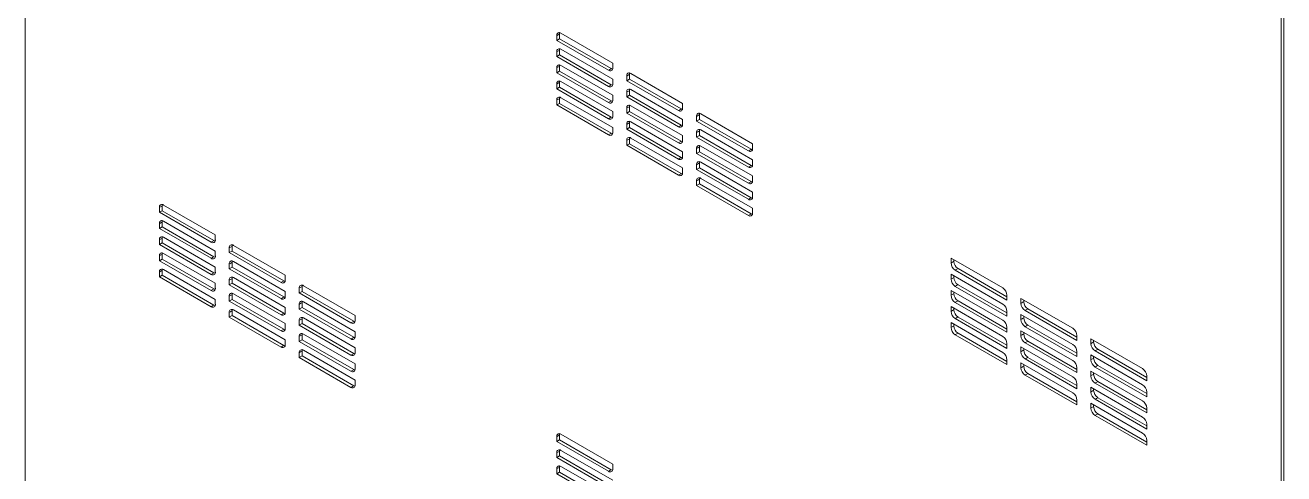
# Model space of a CAD drawing. Header units: millimetres. Extents: x 3075 to 6077, y 2718 to 5018.
# Drawn here: x 5441 to 6077, y 4395 to 4622 of the extents above; entities that cross this region are included whole.
import ezdxf

# ---------------------------------------------------------------- set-up
doc = ezdxf.new("R2010")
doc.units = ezdxf.units.MM

msp = doc.modelspace()

# ---------------------------------------------------------------- linework, layer by layer
at = {"color": 7, "linetype": 'Continuous', "lineweight": 15}
for p, q in [((5441, 4059.17), (5441, 5016.98)), ((6075.98, 4650.41), (6075.98, 3692.61)), ((6077.4, 4651.23), (6077.4, 3693.42)), ((5709.78, 4616.44), (5709.78, 4613.99)), ((5711.2, 4614.81), (5709.78, 4613.99)), ((5709.78, 4613.99), (5735.95, 4598.89)), ((5711.2, 4617.26), (5711.2, 4614.81)), ((5711.2, 4614.81), (5737.36, 4599.71)), ((5738.07, 4602.56), (5711.91, 4617.67)), ((5709.78, 4608.28), (5709.78, 4605.83)), ((5711.2, 4609.09), (5711.2, 4606.64)), ((5738.07, 4594.4), (5711.91, 4609.5)), ((5711.2, 4606.64), (5709.78, 4605.83)), ((5709.78, 4605.83), (5735.95, 4590.72)), ((5711.2, 4606.64), (5737.36, 4591.54)), ((5738.07, 4586.23), (5711.91, 4601.34)), ((5738.07, 4600.12), (5738.07, 4602.56)), ((5709.78, 4600.11), (5709.78, 4597.66)), ((5711.2, 4598.48), (5709.78, 4597.66)), ((5709.78, 4597.66), (5735.95, 4582.56)), ((5711.2, 4600.93), (5711.2, 4598.48)), ((5711.2, 4598.48), (5737.36, 4583.38)), ((5745.14, 4596.03), (5745.14, 4593.58)), ((5746.55, 4596.85), (5746.55, 4594.4)), ((5773.42, 4582.15), (5747.26, 4597.26)), ((5709.78, 4591.95), (5709.78, 4589.5)), ((5711.2, 4590.31), (5709.78, 4589.5)), ((5709.78, 4589.5), (5735.95, 4574.39)), ((5711.2, 4592.76), (5711.2, 4590.31)), ((5711.2, 4590.31), (5737.36, 4575.21)), ((5738.07, 4578.07), (5711.91, 4593.17)), ((5738.07, 4591.95), (5738.07, 4594.4)), ((5746.55, 4594.4), (5745.14, 4593.58)), ((5745.14, 4593.58), (5771.3, 4578.48)), ((5746.55, 4594.4), (5772.72, 4579.3)), ((5746.55, 4588.68), (5746.55, 4586.23)), ((5773.42, 4573.99), (5747.26, 4589.09)), ((5709.78, 4583.78), (5709.78, 4581.33)), ((5711.2, 4582.15), (5709.78, 4581.33)), ((5711.2, 4584.6), (5711.2, 4582.15)), ((5711.2, 4582.15), (5737.36, 4567.04)), ((5738.07, 4569.9), (5711.91, 4585.01)), ((5738.07, 4583.78), (5738.07, 4586.23)), ((5745.14, 4587.87), (5745.14, 4585.42)), ((5746.55, 4586.23), (5745.14, 4585.42)), ((5745.14, 4585.42), (5771.3, 4570.31)), ((5746.55, 4586.23), (5772.72, 4571.13)), ((5773.42, 4579.7), (5773.42, 4582.15)), ((5709.78, 4581.33), (5735.95, 4566.23)), ((5738.07, 4575.62), (5738.07, 4578.07)), ((5745.14, 4579.7), (5745.14, 4577.25)), ((5746.55, 4578.07), (5745.14, 4577.25)), ((5745.14, 4577.25), (5771.3, 4562.15)), ((5746.55, 4580.52), (5746.55, 4578.07)), ((5746.55, 4578.07), (5772.72, 4562.97)), ((5773.42, 4565.82), (5747.26, 4580.93)), ((5781.91, 4576.44), (5781.91, 4573.99)), ((5808.78, 4561.74), (5782.62, 4576.85)), ((5738.07, 4567.45), (5738.07, 4569.9)), ((5745.14, 4571.54), (5745.14, 4569.09)), ((5746.55, 4569.9), (5745.14, 4569.09)), ((5746.55, 4572.35), (5746.55, 4569.9)), ((5746.55, 4569.9), (5772.72, 4554.8)), ((5773.42, 4557.66), (5747.26, 4572.76)), ((5773.42, 4571.54), (5773.42, 4573.99)), ((5780.49, 4575.62), (5780.49, 4573.17)), ((5781.91, 4573.99), (5780.49, 4573.17)), ((5780.49, 4573.17), (5806.66, 4558.07)), ((5781.91, 4573.99), (5808.07, 4558.89)), ((5745.14, 4569.09), (5771.3, 4553.98)), ((5745.14, 4563.37), (5745.14, 4560.92)), ((5746.55, 4564.19), (5746.55, 4561.74)), ((5773.42, 4549.49), (5747.26, 4564.6)), ((5773.42, 4563.37), (5773.42, 4565.82)), ((5780.49, 4567.46), (5780.49, 4565.01)), ((5781.91, 4565.82), (5780.49, 4565.01)), ((5780.49, 4565.01), (5806.66, 4549.9)), ((5781.91, 4568.27), (5781.91, 4565.82)), ((5781.91, 4565.82), (5808.07, 4550.72)), ((5808.78, 4553.58), (5782.62, 4568.68)), ((5746.55, 4561.74), (5745.14, 4560.92)), ((5745.14, 4560.92), (5771.3, 4545.82)), ((5746.55, 4561.74), (5772.72, 4546.63)), ((5773.42, 4555.21), (5773.42, 4557.66)), ((5780.49, 4559.29), (5780.49, 4556.84)), ((5781.91, 4557.66), (5780.49, 4556.84)), ((5780.49, 4556.84), (5806.66, 4541.74)), ((5781.91, 4560.11), (5781.91, 4557.66)), ((5781.91, 4557.66), (5808.07, 4542.56)), ((5808.78, 4545.41), (5782.62, 4560.52)), ((5808.78, 4559.29), (5808.78, 4561.74)), ((5780.49, 4551.13), (5780.49, 4548.68)), ((5781.91, 4551.94), (5781.91, 4549.49)), ((5808.78, 4537.25), (5782.62, 4552.35)), ((5808.78, 4551.13), (5808.78, 4553.58)), ((5773.42, 4547.04), (5773.42, 4549.49)), ((5781.91, 4549.49), (5780.49, 4548.68)), ((5780.49, 4548.68), (5806.66, 4533.57)), ((5781.91, 4549.49), (5808.07, 4534.39)), ((5808.78, 4529.08), (5782.62, 4544.19)), ((5808.78, 4542.96), (5808.78, 4545.41)), ((5780.49, 4542.96), (5780.49, 4540.51)), ((5781.91, 4541.33), (5780.49, 4540.51)), ((5780.49, 4540.51), (5806.66, 4525.41)), ((5781.91, 4543.78), (5781.91, 4541.33)), ((5781.91, 4541.33), (5808.07, 4526.22)), ((5808.78, 4534.8), (5808.78, 4537.25)), ((5508.87, 4529.45), (5508.87, 4527)), ((5510.28, 4527.82), (5508.87, 4527)), ((5508.87, 4527), (5535.03, 4511.9)), ((5510.28, 4530.27), (5510.28, 4527.82)), ((5510.28, 4527.82), (5536.45, 4512.72)), ((5537.15, 4515.58), (5510.99, 4530.68)), ((5808.78, 4526.63), (5808.78, 4529.08)), ((5508.87, 4521.29), (5508.87, 4518.84)), ((5510.28, 4519.66), (5508.87, 4518.84)), ((5508.87, 4518.84), (5535.03, 4503.74)), ((5510.28, 4522.1), (5510.28, 4519.66)), ((5510.28, 4519.66), (5536.45, 4504.55)), ((5537.15, 4507.41), (5510.99, 4522.51)), ((5508.87, 4513.12), (5508.87, 4510.67)), ((5510.28, 4513.94), (5510.28, 4511.49)), ((5537.15, 4499.24), (5510.99, 4514.35)), ((5537.15, 4513.13), (5537.15, 4515.58)), ((5510.28, 4511.49), (5508.87, 4510.67)), ((5508.87, 4510.67), (5535.03, 4495.57)), ((5510.28, 4511.49), (5536.45, 4496.39)), ((5510.28, 4505.77), (5510.28, 4503.32)), ((5537.15, 4491.08), (5510.99, 4506.18)), ((5537.15, 4504.96), (5537.15, 4507.41)), ((5544.22, 4509.04), (5544.22, 4506.59)), ((5545.64, 4507.41), (5544.22, 4506.59)), ((5544.22, 4506.59), (5570.39, 4491.49)), ((5545.64, 4509.86), (5545.64, 4507.41)), ((5545.64, 4507.41), (5571.8, 4492.31)), ((5572.51, 4495.16), (5546.34, 4510.27)), ((5508.87, 4504.96), (5508.87, 4502.51)), ((5510.28, 4503.32), (5508.87, 4502.51)), ((5508.87, 4502.51), (5535.03, 4487.4)), ((5510.28, 4503.32), (5536.45, 4488.22)), ((5544.22, 4500.88), (5544.22, 4498.43)), ((5545.64, 4501.69), (5545.64, 4499.24)), ((5572.51, 4487), (5546.34, 4502.1)), ((5909.12, 4503.82), (5909.12, 4501.37)), ((5935.29, 4488.71), (5909.12, 4503.82)), ((5910.54, 4503), (5910.54, 4502.18)), ((5508.87, 4496.79), (5508.87, 4494.34)), ((5510.28, 4495.16), (5508.87, 4494.34)), ((5508.87, 4494.34), (5535.03, 4479.24)), ((5510.28, 4497.61), (5510.28, 4495.16)), ((5510.28, 4495.16), (5536.45, 4480.06)), ((5537.15, 4482.91), (5510.99, 4498.02)), ((5537.15, 4496.79), (5537.15, 4499.24)), ((5545.64, 4499.24), (5544.22, 4498.43)), ((5544.22, 4498.43), (5570.39, 4483.32)), ((5545.64, 4499.24), (5571.8, 4484.14)), ((5545.64, 4493.53), (5545.64, 4491.08)), ((5572.51, 4478.83), (5546.34, 4493.94)), ((5572.51, 4492.72), (5572.51, 4495.16)), ((5909.12, 4495.65), (5909.12, 4493.2)), ((5935.29, 4480.55), (5909.12, 4495.65)), ((5910.54, 4494.83), (5910.54, 4494.02)), ((5911.25, 4497.69), (5937.41, 4482.59)), ((5912.66, 4498.51), (5937.41, 4484.22)), ((5537.15, 4488.63), (5537.15, 4491.08)), ((5544.22, 4492.71), (5544.22, 4490.26)), ((5545.64, 4491.08), (5544.22, 4490.26)), ((5544.22, 4490.26), (5570.39, 4475.16)), ((5545.64, 4491.08), (5571.8, 4475.98)), ((5572.51, 4484.55), (5572.51, 4487)), ((5579.58, 4488.63), (5579.58, 4486.18)), ((5580.99, 4487), (5579.58, 4486.18)), ((5580.99, 4489.45), (5580.99, 4487)), ((5580.99, 4487), (5607.16, 4471.9)), ((5607.86, 4474.75), (5581.7, 4489.86)), ((5909.12, 4487.49), (5909.12, 4485.04)), ((5935.29, 4472.38), (5909.12, 4487.49)), ((5910.54, 4486.67), (5910.54, 4485.85)), ((5911.25, 4489.53), (5937.41, 4474.42)), ((5912.66, 4490.34), (5937.41, 4476.06)), ((5537.15, 4480.46), (5537.15, 4482.91)), ((5544.22, 4484.55), (5544.22, 4482.1)), ((5545.64, 4482.91), (5544.22, 4482.1)), ((5544.22, 4482.1), (5570.39, 4466.99)), ((5545.64, 4485.36), (5545.64, 4482.91)), ((5545.64, 4482.91), (5571.8, 4467.81)), ((5572.51, 4470.67), (5546.34, 4485.77)), ((5579.58, 4486.18), (5605.74, 4471.08)), ((5579.58, 4480.47), (5579.58, 4478.02)), ((5580.99, 4481.28), (5580.99, 4478.83)), ((5607.86, 4466.59), (5581.7, 4481.69)), ((5911.25, 4481.36), (5937.41, 4466.26)), ((5912.66, 4482.18), (5937.41, 4467.89)), ((5937.41, 4482.59), (5937.41, 4485.04)), ((5944.48, 4483.41), (5944.48, 4480.96)), ((5970.64, 4468.3), (5944.48, 4483.41)), ((5945.89, 4482.59), (5945.89, 4481.77)), ((5544.22, 4476.38), (5544.22, 4473.93)), ((5545.64, 4474.75), (5544.22, 4473.93)), ((5544.22, 4473.93), (5570.39, 4458.83)), ((5545.64, 4477.2), (5545.64, 4474.75)), ((5545.64, 4474.75), (5571.8, 4459.65)), ((5572.51, 4462.5), (5546.34, 4477.61)), ((5572.51, 4476.38), (5572.51, 4478.83)), ((5580.99, 4478.83), (5579.58, 4478.02)), ((5579.58, 4478.02), (5605.74, 4462.91)), ((5580.99, 4478.83), (5607.16, 4463.73)), ((5607.86, 4472.31), (5607.86, 4474.75)), ((5909.12, 4479.32), (5909.12, 4476.87)), ((5935.29, 4464.22), (5909.12, 4479.32)), ((5910.54, 4478.5), (5910.54, 4477.69)), ((5912.66, 4474.01), (5937.41, 4459.73)), ((5937.41, 4474.42), (5937.41, 4476.87)), ((5944.48, 4475.24), (5944.48, 4472.79)), ((5970.64, 4460.14), (5944.48, 4475.24)), ((5945.89, 4474.42), (5945.89, 4473.61)), ((5946.6, 4477.28), (5972.76, 4462.18)), ((5948.01, 4478.1), (5972.76, 4463.81)), ((5572.51, 4468.22), (5572.51, 4470.67)), ((5579.58, 4472.3), (5579.58, 4469.85)), ((5580.99, 4470.67), (5579.58, 4469.85)), ((5579.58, 4469.85), (5605.74, 4454.75)), ((5580.99, 4473.12), (5580.99, 4470.67)), ((5580.99, 4470.67), (5607.16, 4455.57)), ((5607.86, 4458.42), (5581.7, 4473.53)), ((5909.12, 4471.15), (5909.12, 4468.7)), ((5935.29, 4456.05), (5909.12, 4471.15)), ((5910.54, 4470.34), (5910.54, 4469.52)), ((5911.25, 4473.2), (5937.41, 4458.09)), ((5937.41, 4466.26), (5937.41, 4468.71)), ((5946.6, 4469.12), (5972.76, 4454.01)), ((5948.01, 4469.93), (5972.76, 4455.65)), ((5572.51, 4460.05), (5572.51, 4462.5)), ((5579.58, 4464.14), (5579.58, 4461.69)), ((5580.99, 4462.5), (5579.58, 4461.69)), ((5579.58, 4461.69), (5605.74, 4446.58)), ((5580.99, 4464.95), (5580.99, 4462.5)), ((5580.99, 4462.5), (5607.16, 4447.4)), ((5607.86, 4450.26), (5581.7, 4465.36)), ((5607.86, 4464.14), (5607.86, 4466.59)), ((5911.25, 4465.03), (5937.41, 4449.93)), ((5912.66, 4465.85), (5937.41, 4451.56)), ((5944.48, 4467.08), (5944.48, 4464.63)), ((5970.64, 4451.97), (5944.48, 4467.08)), ((5945.89, 4466.26), (5945.89, 4465.44)), ((5948.01, 4461.77), (5972.76, 4447.48)), ((5972.76, 4462.18), (5972.76, 4464.63)), ((5979.83, 4463), (5979.83, 4460.55)), ((6006, 4447.89), (5979.83, 4463)), ((5981.25, 4462.18), (5981.25, 4461.36)), ((5579.58, 4455.97), (5579.58, 4453.52)), ((5580.99, 4456.79), (5580.99, 4454.34)), ((5607.86, 4442.09), (5581.7, 4457.2)), ((5607.86, 4455.97), (5607.86, 4458.42)), ((5937.41, 4458.09), (5937.41, 4460.54)), ((5944.48, 4458.91), (5944.48, 4456.46)), ((5970.64, 4443.81), (5944.48, 4458.91)), ((5945.89, 4458.09), (5945.89, 4457.28)), ((5946.6, 4460.95), (5972.76, 4445.85)), ((5972.76, 4454.01), (5972.76, 4456.46)), ((5979.83, 4454.83), (5979.83, 4452.38)), ((6006, 4439.73), (5979.83, 4454.83)), ((5981.96, 4456.87), (6008.12, 4441.77)), ((5983.37, 4457.69), (6008.12, 4443.4)), ((5580.99, 4454.34), (5579.58, 4453.52)), ((5579.58, 4453.52), (5605.74, 4438.42)), ((5580.99, 4454.34), (5607.16, 4439.23)), ((5607.86, 4447.81), (5607.86, 4450.26)), ((5937.41, 4449.93), (5937.41, 4452.38)), ((5944.48, 4450.74), (5944.48, 4448.29)), ((5970.64, 4435.64), (5944.48, 4450.74)), ((5945.89, 4449.93), (5945.89, 4449.11)), ((5946.6, 4452.79), (5972.76, 4437.68)), ((5948.01, 4453.6), (5972.76, 4439.32)), ((5981.25, 4454.01), (5981.25, 4453.2)), ((5981.96, 4448.71), (6008.12, 4433.6)), ((5983.37, 4449.52), (6008.12, 4435.24)), ((5607.86, 4439.64), (5607.86, 4442.09)), ((5946.6, 4444.62), (5972.76, 4429.52)), ((5948.01, 4445.44), (5972.76, 4431.15)), ((5972.76, 4445.85), (5972.76, 4448.3)), ((5979.83, 4446.66), (5979.83, 4444.22)), ((6006, 4431.56), (5979.83, 4446.66)), ((5981.25, 4445.85), (5981.25, 4445.03)), ((6008.12, 4441.77), (6008.12, 4444.22)), ((5972.76, 4437.68), (5972.76, 4440.13)), ((5979.83, 4438.5), (5979.83, 4436.05)), ((6006, 4423.4), (5979.83, 4438.5)), ((5981.25, 4437.68), (5981.25, 4436.87)), ((5981.96, 4440.54), (6008.12, 4425.44)), ((5983.37, 4441.36), (6008.12, 4427.07)), ((6008.12, 4433.6), (6008.12, 4436.05)), ((5972.76, 4429.52), (5972.76, 4431.97)), ((5979.83, 4430.33), (5979.83, 4427.88)), ((6006, 4415.23), (5979.83, 4430.33)), ((5981.25, 4429.52), (5981.25, 4428.7)), ((5981.96, 4432.38), (6008.12, 4417.27)), ((5983.37, 4433.19), (6008.12, 4418.9)), ((5981.96, 4424.21), (6008.12, 4409.11)), ((5983.37, 4425.03), (6008.12, 4410.74)), ((6008.12, 4425.44), (6008.12, 4427.89)), ((6008.12, 4417.27), (6008.12, 4419.72)), ((5709.78, 4413.47), (5709.78, 4411.02)), ((5711.2, 4411.83), (5709.78, 4411.02)), ((5709.78, 4411.02), (5735.95, 4395.91)), ((5711.2, 4414.28), (5711.2, 4411.83)), ((5711.2, 4411.83), (5737.36, 4396.73)), ((5738.07, 4399.59), (5711.91, 4414.69)), ((6008.12, 4409.11), (6008.12, 4411.56)), ((5709.78, 4405.3), (5709.78, 4402.85)), ((5711.2, 4406.12), (5711.2, 4403.67)), ((5738.07, 4391.42), (5711.91, 4406.53)), ((5711.2, 4403.67), (5709.78, 4402.85)), ((5709.78, 4402.85), (5735.95, 4387.75)), ((5711.2, 4403.67), (5737.36, 4388.57)), ((5711.2, 4397.95), (5711.2, 4395.5)), ((5738.07, 4383.26), (5711.91, 4398.36)), ((5738.07, 4397.14), (5738.07, 4399.59)), ((5709.78, 4397.14), (5709.78, 4394.69)), ((5711.2, 4395.5), (5709.78, 4394.69)), ((5709.78, 4394.69), (5735.95, 4379.58)), ((5711.2, 4395.5), (5737.36, 4380.4))]:
    msp.add_line(p, q, dxfattribs=at)
at = {"color": 8, "linetype": 'Continuous', "lineweight": 15}
for p, q in [((5710.99, 4617.14), (5709.99, 4616.56)), ((5710.99, 4608.97), (5709.99, 4608.4)), ((5710.99, 4600.81), (5709.99, 4600.23)), ((5736.16, 4599.01), (5737.15, 4599.59)), ((5746.34, 4596.73), (5745.35, 4596.15)), ((5710.99, 4592.64), (5709.99, 4592.07)), ((5736.16, 4590.85), (5737.15, 4591.42)), ((5746.34, 4588.56), (5745.35, 4587.99)), ((5710.99, 4584.48), (5709.99, 4583.9)), ((5736.16, 4582.68), (5737.15, 4583.25)), ((5746.34, 4580.4), (5745.35, 4579.82)), ((5771.51, 4578.6), (5772.51, 4579.18)), ((5781.7, 4576.32), (5780.7, 4575.74)), ((5736.16, 4574.51), (5737.15, 4575.09)), ((5746.34, 4572.23), (5745.35, 4571.66)), ((5771.51, 4570.44), (5772.51, 4571.01)), ((5736.16, 4566.35), (5737.15, 4566.92)), ((5746.34, 4564.07), (5745.35, 4563.49)), ((5781.7, 4568.15), (5780.7, 4567.58)), ((5771.51, 4562.27), (5772.51, 4562.84)), ((5781.7, 4559.99), (5780.7, 4559.41)), ((5806.87, 4558.19), (5807.86, 4558.77)), ((5771.51, 4554.1), (5772.51, 4554.68)), ((5781.7, 4551.82), (5780.7, 4551.25)), ((5806.87, 4550.03), (5807.86, 4550.6)), ((5771.51, 4545.94), (5772.51, 4546.51)), ((5781.7, 4543.66), (5780.7, 4543.08)), ((5806.87, 4541.86), (5807.86, 4542.43)), ((5806.87, 4533.69), (5807.86, 4534.27)), ((5510.07, 4530.15), (5509.08, 4529.57)), ((5806.87, 4525.53), (5807.86, 4526.1)), ((5510.07, 4521.98), (5509.08, 4521.41)), ((5510.07, 4513.82), (5509.08, 4513.24)), ((5535.24, 4512.02), (5536.24, 4512.6)), ((5545.43, 4509.74), (5544.43, 4509.16)), ((5510.07, 4505.65), (5509.08, 4505.08)), ((5535.24, 4503.86), (5536.24, 4504.43)), ((5545.43, 4501.57), (5544.43, 4501)), ((5910.33, 4502.06), (5909.33, 4501.49)), ((5510.07, 4497.49), (5509.08, 4496.91)), ((5535.24, 4495.69), (5536.24, 4496.27)), ((5545.43, 4493.41), (5544.43, 4492.83)), ((5910.33, 4493.9), (5909.33, 4493.32)), ((5912.45, 4498.39), (5911.45, 4497.81)), ((5535.24, 4487.53), (5536.24, 4488.1)), ((5570.6, 4491.61), (5571.59, 4492.19)), ((5580.78, 4489.33), (5579.79, 4488.75)), ((5912.45, 4490.22), (5911.45, 4489.65)), ((5545.43, 4485.24), (5544.43, 4484.67)), ((5570.6, 4483.45), (5571.59, 4484.02)), ((5580.78, 4481.16), (5579.79, 4480.59)), ((5910.33, 4485.73), (5909.33, 4485.16)), ((5912.45, 4482.06), (5911.45, 4481.48)), ((5945.68, 4481.65), (5944.69, 4481.08)), ((5535.24, 4479.36), (5536.24, 4479.93)), ((5545.43, 4477.08), (5544.43, 4476.5)), ((5570.6, 4475.28), (5571.59, 4475.86)), ((5910.33, 4477.57), (5909.33, 4476.99)), ((5912.45, 4473.89), (5911.45, 4473.32)), ((5947.81, 4477.98), (5946.81, 4477.4)), ((5570.6, 4467.11), (5571.59, 4467.69)), ((5580.78, 4473), (5579.79, 4472.42)), ((5605.95, 4471.2), (5606.95, 4471.78)), ((5910.33, 4469.4), (5909.33, 4468.83)), ((5945.68, 4473.49), (5944.69, 4472.91)), ((5947.81, 4469.81), (5946.81, 4469.24)), ((5580.78, 4464.83), (5579.79, 4464.26)), ((5605.95, 4463.04), (5606.95, 4463.61)), ((5912.45, 4465.73), (5911.45, 4465.15)), ((5945.68, 4465.32), (5944.69, 4464.75)), ((5947.81, 4461.65), (5946.81, 4461.07)), ((5981.04, 4461.24), (5980.04, 4460.67)), ((5570.6, 4458.95), (5571.59, 4459.52)), ((5580.78, 4456.67), (5579.79, 4456.09)), ((5605.95, 4454.87), (5606.95, 4455.44)), ((5945.68, 4457.16), (5944.69, 4456.58)), ((5983.16, 4457.57), (5982.17, 4456.99)), ((5945.68, 4448.99), (5944.69, 4448.42)), ((5947.81, 4453.48), (5946.81, 4452.91)), ((5981.04, 4453.08), (5980.04, 4452.5)), ((5983.16, 4449.4), (5982.17, 4448.83)), ((5605.95, 4446.7), (5606.95, 4447.28)), ((5947.81, 4445.32), (5946.81, 4444.74)), ((5981.04, 4444.91), (5980.04, 4444.34)), ((5605.95, 4438.54), (5606.95, 4439.11)), ((5981.04, 4436.75), (5980.04, 4436.17)), ((5983.16, 4441.24), (5982.17, 4440.66)), ((5983.16, 4433.07), (5982.17, 4432.5)), ((5981.04, 4428.58), (5980.04, 4428.01)), ((5983.16, 4424.91), (5982.17, 4424.33)), ((5710.99, 4414.16), (5709.99, 4413.59)), ((5710.99, 4406), (5709.99, 4405.42)), ((5710.99, 4397.83), (5709.99, 4397.26)), ((5736.16, 4396.04), (5737.15, 4396.61))]:
    msp.add_line(p, q, dxfattribs=at)
at = {"color": 7, "linetype": 'Continuous', "lineweight": 15, "flags": 128}
for points in [[(5711.29, 4617.92), (5711.24, 4617.71), (5711.2, 4617.26)], [(5711.29, 4609.75), (5711.24, 4609.55), (5711.2, 4609.09)], [(5711.29, 4601.59), (5711.24, 4601.38), (5711.2, 4600.93)], [(5737.36, 4599.71), (5737.77, 4599.51), (5737.98, 4599.46)], [(5746.64, 4597.51), (5746.59, 4597.3), (5746.55, 4596.85)], [(5711.29, 4593.42), (5711.24, 4593.22), (5711.2, 4592.76)], [(5737.36, 4591.54), (5737.77, 4591.35), (5737.98, 4591.29)], [(5746.64, 4589.34), (5746.59, 4589.14), (5746.55, 4588.68)], [(5711.29, 4585.26), (5711.24, 4585.05), (5711.2, 4584.6)], [(5737.36, 4583.38), (5737.77, 4583.18), (5737.98, 4583.13)], [(5746.64, 4581.18), (5746.59, 4580.97), (5746.55, 4580.52)], [(5772.72, 4579.3), (5773.13, 4579.1), (5773.33, 4579.05)], [(5782, 4577.1), (5781.95, 4576.89), (5781.91, 4576.44)], [(5737.36, 4575.21), (5737.77, 4575.02), (5737.98, 4574.96)], [(5746.64, 4573.01), (5746.59, 4572.81), (5746.55, 4572.35)], [(5772.72, 4571.13), (5773.13, 4570.94), (5773.33, 4570.88)], [(5737.36, 4567.04), (5737.77, 4566.85), (5737.98, 4566.79)], [(5746.64, 4564.85), (5746.59, 4564.64), (5746.55, 4564.19)], [(5772.72, 4562.97), (5773.13, 4562.77), (5773.33, 4562.72)], [(5782, 4568.93), (5781.95, 4568.73), (5781.91, 4568.27)], [(5782, 4560.77), (5781.95, 4560.56), (5781.91, 4560.11)], [(5808.07, 4558.89), (5808.49, 4558.69), (5808.69, 4558.64)], [(5772.72, 4554.8), (5773.13, 4554.61), (5773.33, 4554.55)], [(5782, 4552.6), (5781.95, 4552.4), (5781.91, 4551.94)], [(5808.07, 4550.72), (5808.49, 4550.53), (5808.69, 4550.47)], [(5772.72, 4546.63), (5773.13, 4546.44), (5773.33, 4546.38)], [(5782, 4544.44), (5781.95, 4544.23), (5781.91, 4543.78)], [(5808.07, 4542.56), (5808.49, 4542.36), (5808.69, 4542.31)], [(5808.07, 4534.39), (5808.49, 4534.2), (5808.69, 4534.14)], [(5510.37, 4530.93), (5510.32, 4530.72), (5510.28, 4530.27)], [(5808.07, 4526.22), (5808.49, 4526.03), (5808.69, 4525.97)], [(5510.37, 4522.76), (5510.32, 4522.56), (5510.28, 4522.1)], [(5510.37, 4514.6), (5510.32, 4514.39), (5510.28, 4513.94)], [(5536.45, 4512.72), (5536.86, 4512.53), (5537.06, 4512.47)], [(5510.37, 4506.43), (5510.32, 4506.23), (5510.28, 4505.77)], [(5545.73, 4510.52), (5545.68, 4510.31), (5545.64, 4509.86)], [(5536.45, 4504.55), (5536.86, 4504.36), (5537.06, 4504.3)], [(5545.73, 4502.35), (5545.68, 4502.15), (5545.64, 4501.69)], [(5510.37, 4498.27), (5510.32, 4498.06), (5510.28, 4497.61)], [(5536.45, 4496.39), (5536.86, 4496.19), (5537.06, 4496.14)], [(5545.73, 4494.19), (5545.68, 4493.98), (5545.64, 4493.53)], [(5536.45, 4488.22), (5536.86, 4488.03), (5537.06, 4487.97)], [(5571.8, 4492.31), (5572.21, 4492.11), (5572.42, 4492.06)], [(5581.08, 4490.11), (5581.03, 4489.9), (5580.99, 4489.45)], [(5545.73, 4486.02), (5545.68, 4485.82), (5545.64, 4485.36)], [(5571.8, 4484.14), (5572.21, 4483.95), (5572.42, 4483.89)], [(5581.08, 4481.94), (5581.03, 4481.74), (5580.99, 4481.28)], [(5536.45, 4480.06), (5536.86, 4479.86), (5537.06, 4479.81)], [(5545.73, 4477.86), (5545.68, 4477.65), (5545.64, 4477.2)], [(5571.8, 4475.98), (5572.21, 4475.78), (5572.42, 4475.73)], [(5571.8, 4467.81), (5572.21, 4467.62), (5572.42, 4467.56)], [(5581.08, 4473.78), (5581.03, 4473.57), (5580.99, 4473.12)], [(5607.16, 4471.9), (5607.57, 4471.7), (5607.77, 4471.65)], [(5581.08, 4465.61), (5581.03, 4465.41), (5580.99, 4464.95)], [(5607.16, 4463.73), (5607.57, 4463.54), (5607.77, 4463.48)], [(5571.8, 4459.65), (5572.21, 4459.45), (5572.42, 4459.4)], [(5581.08, 4457.45), (5581.03, 4457.24), (5580.99, 4456.79)], [(5607.16, 4455.57), (5607.57, 4455.37), (5607.77, 4455.32)], [(5607.16, 4447.4), (5607.57, 4447.21), (5607.77, 4447.15)], [(5607.16, 4439.23), (5607.57, 4439.04), (5607.77, 4438.98)], [(5711.29, 4414.94), (5711.24, 4414.74), (5711.2, 4414.28)], [(5711.29, 4406.78), (5711.24, 4406.57), (5711.2, 4406.12)], [(5711.29, 4398.61), (5711.24, 4398.41), (5711.2, 4397.95)], [(5737.36, 4396.73), (5737.77, 4396.54), (5737.98, 4396.48)]]:
    msp.add_lwpolyline(points, dxfattribs=at)
at = {"color": 7, "linetype": 'Continuous', "lineweight": 15}
for centre, radius, start, end in [((5711.08, 4616.65), 1.31, 50.79671, 189.21404), ((5711.08, 4608.49), 1.31, 50.79671, 189.21404), ((5711.08, 4600.32), 1.31, 50.79671, 189.21404), ((5736.77, 4599.91), 1.31, 230.79671, 9.21404), ((5746.43, 4596.24), 1.31, 50.79671, 189.21404), ((5711.08, 4592.16), 1.31, 50.79671, 189.21404), ((5736.77, 4591.74), 1.31, 230.79671, 9.21404), ((5746.43, 4588.08), 1.31, 50.79671, 189.21404), ((5711.08, 4583.99), 1.31, 50.79671, 189.21404), ((5736.77, 4583.57), 1.31, 230.79671, 9.21404), ((5746.43, 4579.91), 1.31, 50.79671, 189.21404), ((5772.13, 4579.5), 1.31, 230.79671, 9.21404), ((5781.79, 4575.83), 1.31, 50.79671, 189.21404), ((5736.77, 4575.41), 1.31, 230.79671, 9.21404), ((5746.43, 4571.75), 1.31, 50.79671, 189.21404), ((5772.13, 4571.33), 1.31, 230.79671, 9.21404), ((5736.77, 4567.24), 1.31, 230.79671, 9.21404), ((5746.43, 4563.58), 1.31, 50.79671, 189.21404), ((5772.13, 4563.16), 1.31, 230.79671, 9.21404), ((5781.79, 4567.67), 1.31, 50.79671, 189.21404), ((5781.79, 4559.5), 1.31, 50.79671, 189.21404), ((5807.49, 4559.08), 1.31, 230.79671, 9.21404), ((5772.13, 4555), 1.31, 230.79671, 9.21404), ((5781.79, 4551.34), 1.31, 50.79671, 189.21404), ((5807.49, 4550.92), 1.31, 230.79671, 9.21404), ((5772.13, 4546.83), 1.31, 230.79671, 9.21404), ((5781.79, 4543.17), 1.31, 50.79671, 189.21404), ((5807.49, 4542.75), 1.31, 230.79671, 9.21404), ((5807.49, 4534.59), 1.31, 230.79671, 9.21404), ((5510.16, 4529.66), 1.31, 50.79671, 189.21404), ((5807.49, 4526.42), 1.31, 230.79671, 9.21404), ((5510.16, 4521.5), 1.31, 50.79671, 189.21404), ((5510.16, 4513.33), 1.31, 50.79671, 189.21404), ((5535.86, 4512.92), 1.31, 230.79671, 9.21404), ((5510.16, 4505.17), 1.31, 50.79671, 189.21404), ((5545.52, 4509.25), 1.31, 50.79671, 189.21404), ((5535.86, 4504.75), 1.31, 230.79671, 9.21404), ((5545.52, 4501.09), 1.31, 50.79671, 189.21404), ((5913.73, 4501.58), 4.61, 182.60548, 237.39452), ((5915.14, 4502.39), 4.61, 182.60548, 237.39452), ((5510.16, 4497), 1.31, 50.79671, 189.21404), ((5535.86, 4496.58), 1.31, 230.79671, 9.21404), ((5545.52, 4492.92), 1.31, 50.79671, 189.21404), ((5913.73, 4493.41), 4.61, 182.60548, 237.39452), ((5915.14, 4494.23), 4.61, 182.60548, 237.39452), ((5535.86, 4488.42), 1.31, 230.79671, 9.21404), ((5571.21, 4492.51), 1.31, 230.79671, 9.21404), ((5580.87, 4488.84), 1.31, 50.79671, 189.21404), ((5932.8, 4484.83), 4.61, 2.60548, 57.39452), ((5535.86, 4480.25), 1.31, 230.79671, 9.21404), ((5545.52, 4484.76), 1.31, 50.79671, 189.21404), ((5571.21, 4484.34), 1.31, 230.79671, 9.21404), ((5580.87, 4480.68), 1.31, 50.79671, 189.21404), ((5913.73, 4485.25), 4.61, 182.60548, 237.39452), ((5915.14, 4486.06), 4.61, 182.60548, 237.39452), ((5932.8, 4476.66), 4.61, 2.60548, 57.39452), ((5949.08, 4481.17), 4.61, 182.60548, 237.39452), ((5950.5, 4481.98), 4.61, 182.60548, 237.39452), ((5545.52, 4476.59), 1.31, 50.79671, 189.21404), ((5571.21, 4476.17), 1.31, 230.79671, 9.21404), ((5913.73, 4477.08), 4.61, 182.60548, 237.39452), ((5915.14, 4477.9), 4.61, 182.60548, 237.39452), ((5571.21, 4468.01), 1.31, 230.79671, 9.21404), ((5580.87, 4472.51), 1.31, 50.79671, 189.21404), ((5606.57, 4472.1), 1.31, 230.79671, 9.21404), ((5913.73, 4468.91), 4.61, 182.60548, 237.39452), ((5915.14, 4469.73), 4.61, 182.60548, 237.39452), ((5932.8, 4468.5), 4.61, 2.60548, 57.39452), ((5949.08, 4473), 4.61, 182.60548, 237.39452), ((5950.5, 4473.82), 4.61, 182.60548, 237.39452), ((5968.16, 4464.42), 4.61, 2.60548, 57.39452), ((5580.87, 4464.35), 1.31, 50.79671, 189.21404), ((5606.57, 4463.93), 1.31, 230.79671, 9.21404), ((5932.8, 4460.33), 4.61, 2.60548, 57.39452), ((5949.08, 4464.84), 4.61, 182.60548, 237.39452), ((5950.5, 4465.65), 4.61, 182.60548, 237.39452), ((5985.85, 4461.57), 4.61, 182.60548, 237.39452), ((5571.21, 4459.84), 1.31, 230.79671, 9.21404), ((5580.87, 4456.18), 1.31, 50.79671, 189.21404), ((5606.57, 4455.76), 1.31, 230.79671, 9.21404), ((5932.8, 4452.17), 4.61, 2.60548, 57.39452), ((5949.08, 4456.67), 4.61, 182.60548, 237.39452), ((5950.5, 4457.49), 4.61, 182.60548, 237.39452), ((5968.16, 4456.25), 4.61, 2.60548, 57.39452), ((5984.44, 4460.76), 4.61, 182.60548, 237.39452), ((5950.5, 4449.32), 4.61, 182.60548, 237.39452), ((5968.16, 4448.09), 4.61, 2.60548, 57.39452), ((5984.44, 4452.59), 4.61, 182.60548, 237.39452), ((5985.85, 4453.41), 4.61, 182.60548, 237.39452), ((5606.57, 4447.6), 1.31, 230.79671, 9.21404), ((5949.08, 4448.5), 4.61, 182.60548, 237.39452), ((5968.16, 4439.92), 4.61, 2.60548, 57.39452), ((5984.44, 4444.42), 4.61, 182.60548, 237.39452), ((5985.85, 4445.24), 4.61, 182.60548, 237.39452), ((6003.51, 4444.01), 4.61, 2.60548, 57.39452), ((5606.57, 4439.43), 1.31, 230.79671, 9.21404), ((5984.44, 4436.26), 4.61, 182.60548, 237.39452), ((5985.85, 4437.08), 4.61, 182.60548, 237.39452), ((6003.51, 4435.84), 4.61, 2.60548, 57.39452), ((5968.16, 4431.76), 4.61, 2.60548, 57.39452), ((6003.51, 4427.68), 4.61, 2.60548, 57.39452), ((5984.44, 4428.09), 4.61, 182.60548, 237.39452), ((5985.85, 4428.91), 4.61, 182.60548, 237.39452), ((6003.51, 4419.51), 4.61, 2.60548, 57.39452), ((5711.08, 4413.68), 1.31, 50.79671, 189.21404), ((6003.51, 4411.35), 4.61, 2.60548, 57.39452), ((5711.08, 4405.51), 1.31, 50.79671, 189.21404), ((5711.08, 4397.35), 1.31, 50.79671, 189.21404), ((5736.77, 4396.93), 1.31, 230.79671, 9.21404)]:
    msp.add_arc(centre, radius, start, end, dxfattribs=at)

doc.saveas('drawing.dxf')
